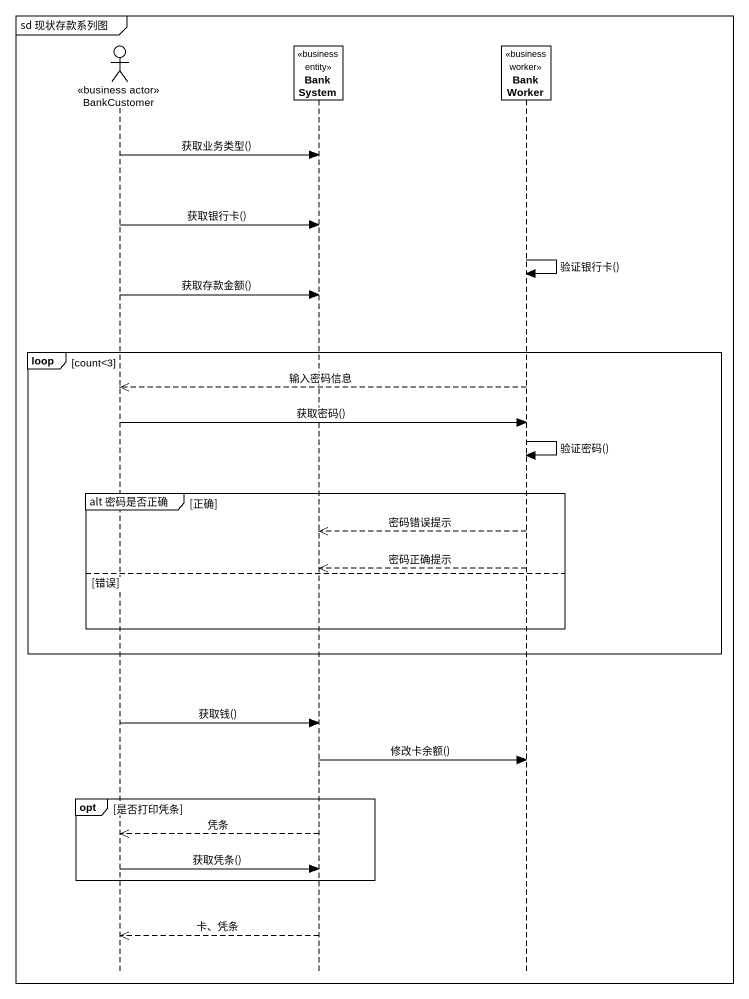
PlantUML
@startuml
mainframe sd 现状存款系列图
hide footbox
actor BankCustomer <<business actor>>
participant BankSystem <<business entity>>
participant BankWorker <<business worker>>

BankCustomer -> BankSystem : 获取业务类型()
BankCustomer -> BankSystem : 获取银行卡()
BankWorker -> BankWorker : 验证银行卡()
BankCustomer -> BankSystem : 获取存款金额()
loop count<3
  BankWorker -->> BankCustomer : 输入密码信息
  BankCustomer -> BankWorker : 获取密码()
  BankWorker -> BankWorker : 验证密码()
  group alt 密码是否正确 [正确]
    BankWorker -->> BankSystem : 密码错误提示
    BankWorker -->> BankSystem : 密码正确提示
  else 错误
  end
end
BankCustomer -> BankSystem : 获取钱()
BankSystem -> BankWorker : 修改卡余额()
opt 是否打印凭条
  BankSystem -->> BankCustomer : 凭条
  BankCustomer -> BankSystem : 获取凭条()
end
BankSystem -->> BankCustomer : 卡、凭条
@enduml
